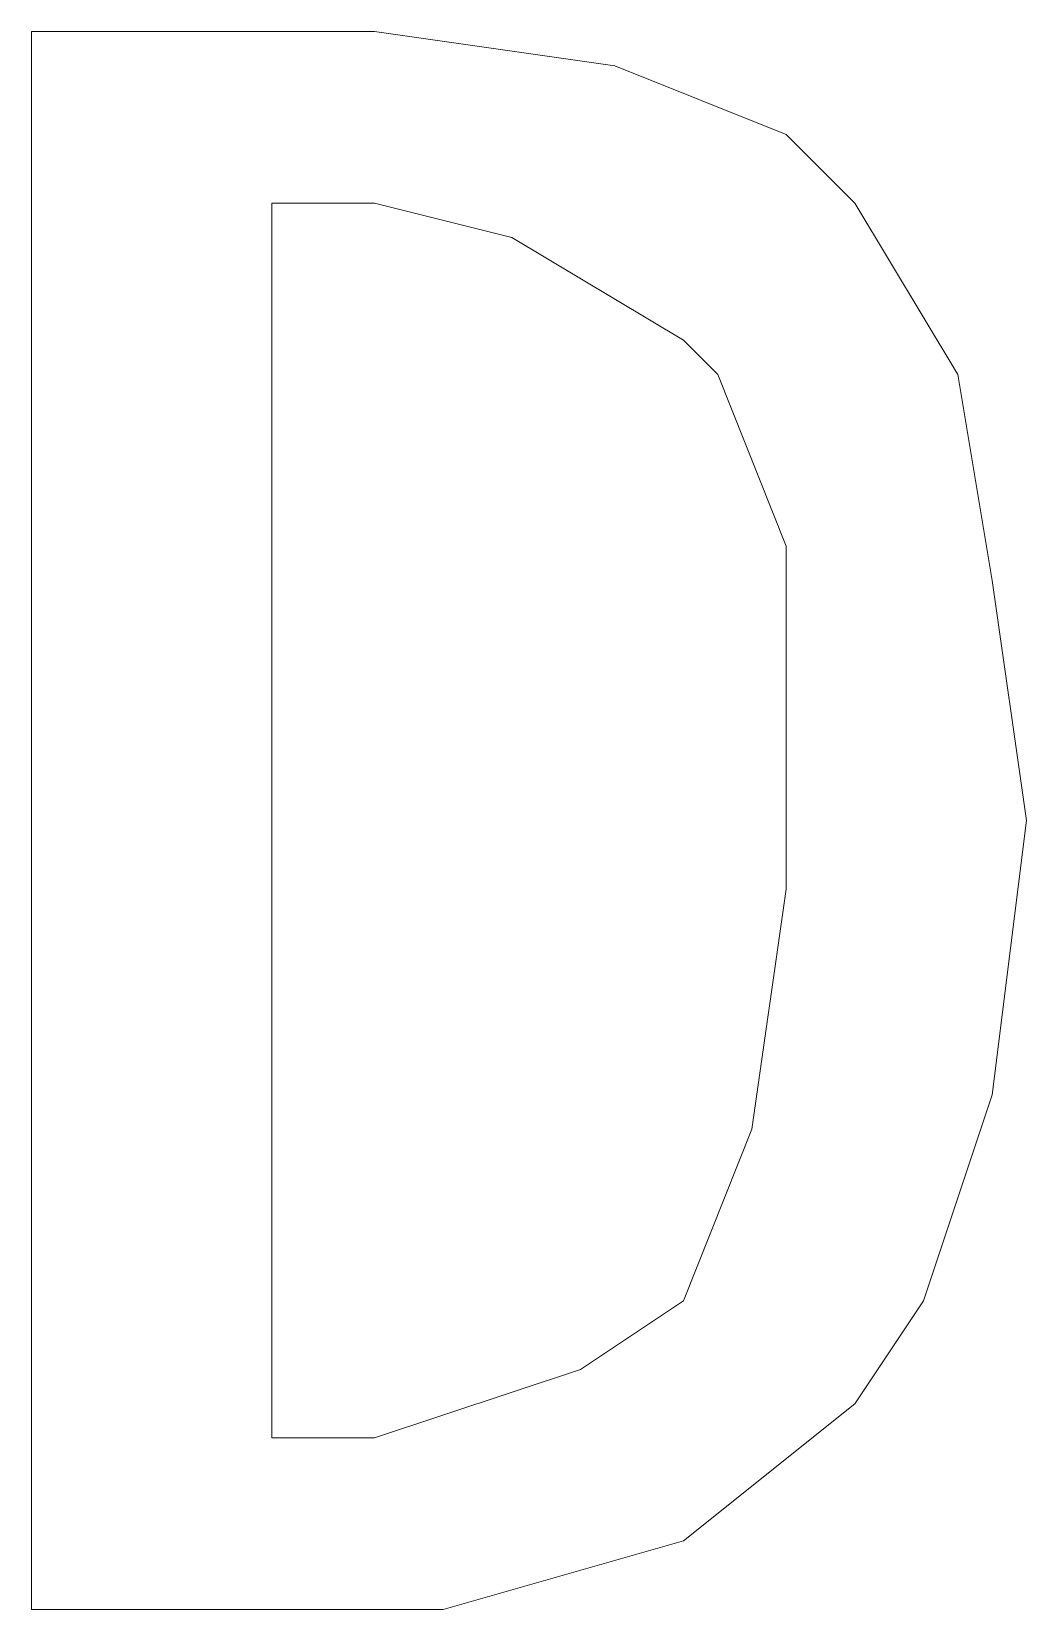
# Model space of a CAD drawing. Extents: x 36524853 to 36525459, y 2743936 to 2747542.
# Drawn here: x 36525169.542 to 36525170.456, y 2745790.466 to 2745791.916 of the extents above; entities that cross this region are included whole.
import ezdxf

# ---------------------------------------------------------------- set-up
doc = ezdxf.new("R2010")
doc.units = 0
doc.header["$LTSCALE"] = 1000
doc.header["$MEASUREMENT"] = 0
doc.layers.add('A0-13 图框-细线', color=7, linetype='Continuous')

# ---------------------------------------------------------------- blocks, each defined once
blk = doc.blocks.new('LOGO资质4')
at = {"layer": 'A0-13 图框-细线', "lineweight": 0}
for p, q in [((4139.36, 3295.58), (4076.34, 3295.58)), ((4076.34, 3295.58), (4076.34, 3005.67)), ((4183.48, 3289.28), (4139.36, 3295.58)), ((4214.99, 3276.68), (4183.48, 3289.28)), ((4227.6, 3264.07), (4214.99, 3276.68)), ((4227.6, 3264.07), (4214.99, 3276.68)), ((4120.45, 3037.18), (4120.45, 3264.07)), ((4120.45, 3264.07), (4139.36, 3264.07)), ((4139.36, 3264.07), (4164.57, 3257.77)), ((4139.36, 3264.07), (4164.57, 3257.77)), ((4246.5, 3232.56), (4227.6, 3264.07)), ((4246.5, 3232.56), (4227.6, 3264.07)), ((4164.57, 3257.77), (4196.08, 3238.86)), ((4164.57, 3257.77), (4196.08, 3238.86)), ((4196.08, 3238.86), (4202.39, 3232.56)), ((4196.08, 3238.86), (4202.39, 3232.56)), ((4202.39, 3232.56), (4214.99, 3201.05)), ((4202.39, 3232.56), (4214.99, 3201.05)), ((4252.81, 3194.74), (4246.5, 3232.56)), ((4252.81, 3194.74), (4246.5, 3232.56)), ((4214.99, 3201.05), (4214.99, 3150.63)), ((4214.99, 3201.05), (4214.99, 3150.63)), ((4259.11, 3150.63), (4252.81, 3194.74)), ((4259.11, 3150.63), (4252.81, 3194.74)), ((4214.99, 3150.63), (4214.99, 3138.02)), ((4214.99, 3150.63), (4214.99, 3138.02)), ((4252.81, 3100.2), (4259.11, 3150.63)), ((4252.81, 3100.2), (4259.11, 3150.63)), ((4214.99, 3138.02), (4208.69, 3093.9)), ((4214.99, 3138.02), (4208.69, 3093.9)), ((4240.2, 3062.39), (4252.81, 3100.2)), ((4240.2, 3062.39), (4252.81, 3100.2)), ((4208.69, 3093.9), (4196.08, 3062.39)), ((4208.69, 3093.9), (4196.08, 3062.39)), ((4196.08, 3062.39), (4177.18, 3049.78)), ((4196.08, 3062.39), (4177.18, 3049.78)), ((4227.6, 3043.48), (4240.2, 3062.39)), ((4227.6, 3043.48), (4240.2, 3062.39)), ((4177.18, 3049.78), (4139.36, 3037.18)), ((4177.18, 3049.78), (4139.36, 3037.18)), ((4196.08, 3018.27), (4227.6, 3043.48)), ((4196.08, 3018.27), (4227.6, 3043.48)), ((4139.36, 3037.18), (4120.45, 3037.18)), ((4139.36, 3037.18), (4120.45, 3037.18)), ((4151.97, 3005.67), (4196.08, 3018.27)), ((4076.34, 3005.67), (4139.36, 3005.67)), ((4139.36, 3005.67), (4151.97, 3005.67))]:
    blk.add_line(p, q, dxfattribs=at)
blk = doc.blocks.new('A$C6202001D')
blk.add_blockref('LOGO资质4', (51200, 1200))

msp = doc.modelspace()

# ---------------------------------------------------------------- block references
at = {"xscale": 0.005, "yscale": 0.005, "zscale": 0.005}
msp.add_blockref('A$C6202001D', (36524893.1608, 2745769.4378), dxfattribs=at)

doc.saveas('drawing.dxf')
